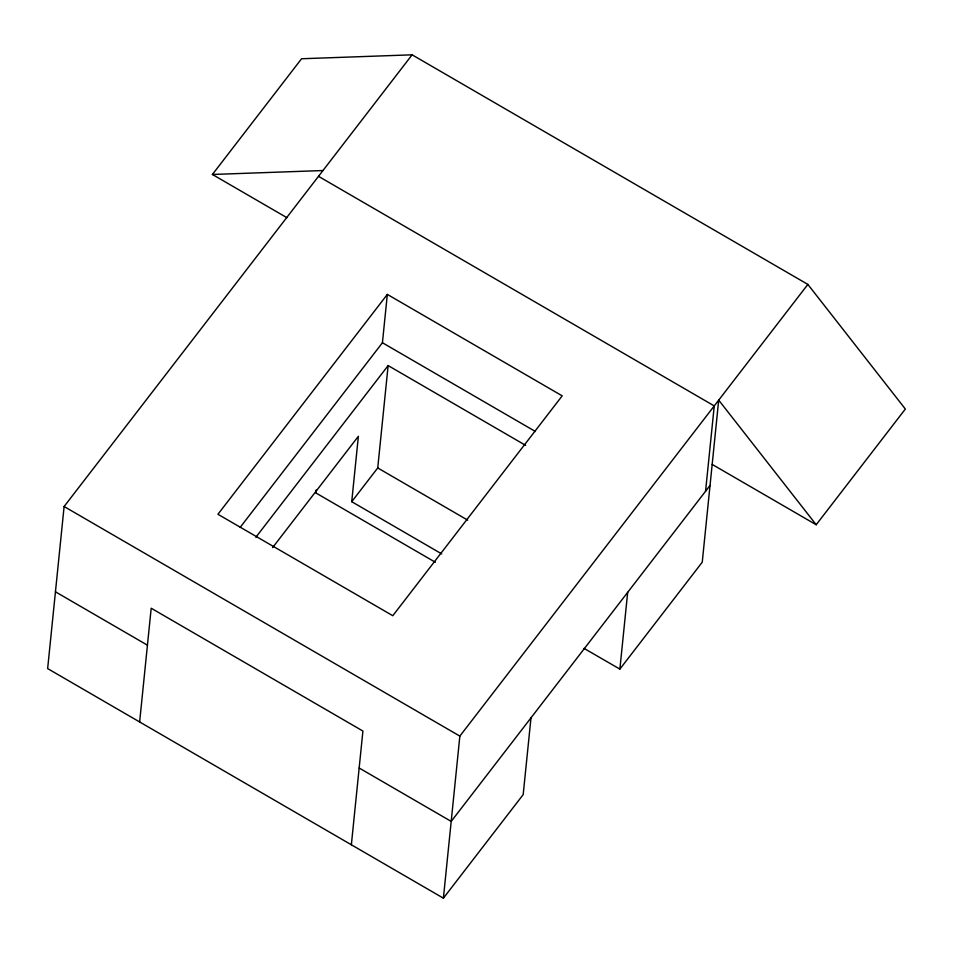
<?xml version="1.0" encoding="UTF-8"?>
<svg xmlns="http://www.w3.org/2000/svg" width="953" height="953" viewBox="0 0 953 953"><rect width="100%" height="100%" fill="white"/><g stroke="black" fill="none" stroke-linecap="round" stroke-linejoin="round"><path stroke-width="1.43" d="M712.177 464.409L816.197 524.746L905.35 409.028L807.858 284.411L412.113 54.821L64.113 506.519L47.65 668.589L443.395 898.179L523.185 794.611L530.988 717.835M139.638 721.957L151.193 608.217L362.914 731.046L351.359 844.787M316.325 490.068L316.015 493.023L435.354 562.258M316.134 492.88L316.432 489.925M441.692 553.884L351.728 501.695L358.376 436.295L272.618 547.606M240.204 527.331L382.427 342.746L387.335 294.406L562.199 395.852L392.803 615.721L217.939 514.275L387.335 294.406M351.728 501.695L377.733 467.947L388.133 365.583L525.639 445.361M443.395 898.179L459.858 736.109L807.858 284.411M584.046 648.397L619.879 669.101L627.682 592.325M705.577 491.212L714.25 405.918L318.505 176.329M286.901 217.677L212.412 174.47L301.565 58.752L412.113 54.821M255.845 537.289L388.133 365.583M710.045 485.434L451.198 821.403L359.162 768.011M619.879 669.101L702.242 562.199L718.705 400.129L816.197 524.746M212.412 174.47L322.96 170.539M382.427 342.746L535.431 431.506M377.733 467.947L467.697 520.135M64.113 506.519L459.858 736.109M55.453 591.813L147.441 645.181"/></g></svg>
